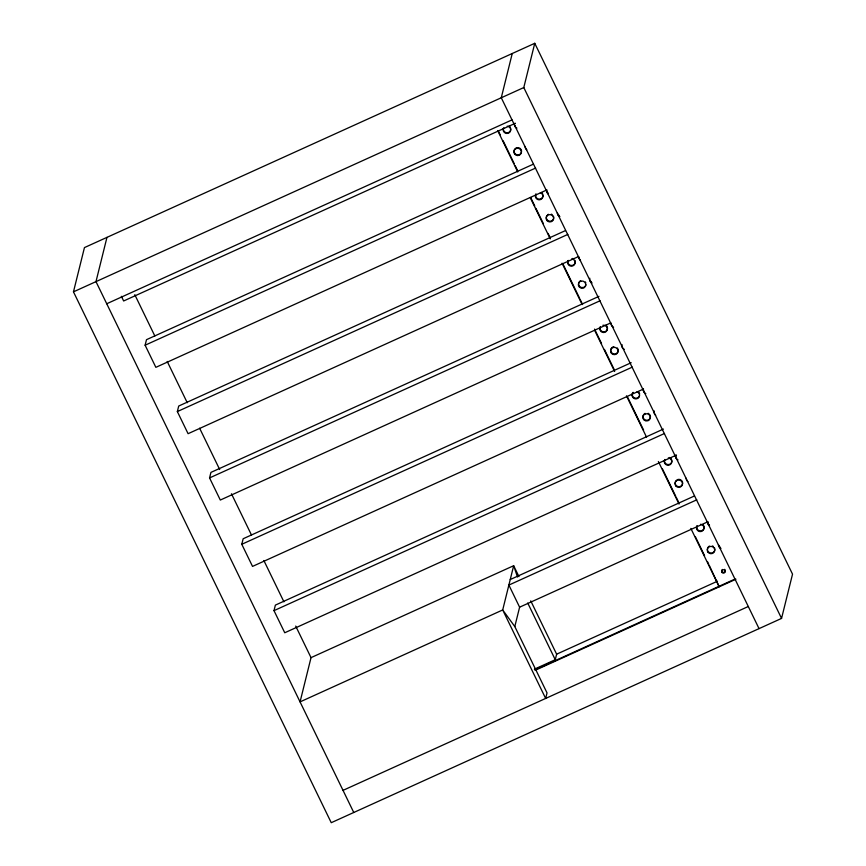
<?xml version="1.0" encoding="UTF-8"?>
<svg xmlns="http://www.w3.org/2000/svg" width="866" height="866" viewBox="0 0 866 866"><rect width="100%" height="100%" fill="white"/><g stroke="black" fill="none" stroke-linecap="round" stroke-linejoin="round"><path stroke-width="1.3" d="M73.469 291.842L84.446 247.589L534.755 43.3L792.531 574.158L781.554 618.411L331.245 822.7L73.469 291.842L523.789 87.553L534.755 43.3M106.962 237.371L95.985 281.623L353.761 812.481M546.359 190.174L155.858 367.336L145.12 345.209L146.495 339.678L533.294 164.204M578.585 256.531L188.084 433.693L177.346 411.567L178.71 406.035L565.52 230.562M610.801 322.888L220.31 500.05L209.561 477.924L210.936 472.392L598.969 296.356M643.027 389.245L252.526 566.407L241.787 544.281L243.162 538.749L631.195 362.713M676.476 455.051L284.752 632.765L274.002 610.638L275.377 605.107L663.41 429.071M311.024 657.64L300.058 701.893L502.702 609.956L513.668 565.704L311.024 657.64L295.707 626.075M512.239 53.519L501.273 97.761L759.038 628.629M514.805 626.551L502.702 609.956L545.656 698.44L547.031 692.908L514.805 626.551L519.611 607.185L508.872 585.07L696.773 499.823M534.376 669.191L555.258 659.719L556.632 654.187L530.739 600.852M645.105 413.374L644.434 413.742A3.745 3.648 13.9 0 0 648.114 420.075L648.97 419.609A3.745 3.648 13.9 0 0 649.684 414.5M106.734 303.75L512.012 119.887M515.367 123.264L123.643 300.978L121.381 296.313M145.12 345.209L535.621 168.058M177.346 411.567L567.836 234.415M209.561 477.924L600.062 300.773M241.787 544.281L632.288 367.13M274.002 610.638L664.503 433.487M510.236 579.538L694.456 495.969M519.611 607.185L707.511 521.938M556.632 654.187L717.513 581.194M534.647 669.948L734.931 579.094M535.708 670.057L735.959 579.213M343.023 790.366L748.3 606.503M523.789 87.553L781.554 618.411M498.47 131.21L500.212 134.793M503.114 140.779L514.144 163.49M515.302 165.882L517.565 170.537M530.696 197.567L534.755 205.935M535.913 208.327L543.469 223.872M548.091 233.409L550.354 238.063M562.911 263.924L579.755 298.597M580.317 299.766L582.58 304.421M594.552 329.091L601.524 343.434M604.425 349.409L614.232 369.609M627.352 396.639L643.611 430.121M662.479 468.971L675.837 496.478M676.411 497.669L678.673 502.323M695.279 536.53L704.567 555.658M707.479 561.633L708.637 564.026M709.2 565.195L719.213 586.812L690.852 528.412M497.69 130.604L517.771 171.966M530.176 197.513L550.267 238.875M562.077 263.21L582.158 304.572M594.563 330.119L614.654 371.482M626.464 395.816L646.556 437.178M658.366 461.502L679.041 504.088M518.961 576.615L513.668 565.704L517.5 577.016M527.73 603.007L555.258 659.719M134.793 294.7L154.83 335.965M167.214 361.458L187.251 402.733M199.624 428.215L219.672 469.491M231.46 493.772L251.497 535.036M263.87 560.529L283.918 601.805M714.526 547.864A3.745 3.648 13.9 0 1 711.343 553.049A3.745 3.648 13.9 0 1 707.619 548.135M708.063 547.29A3.745 3.648 13.9 0 1 709.535 546.078M712.393 545.959A3.745 3.648 13.9 0 1 713.27 546.403M720.285 547.269A3.745 3.648 13.9 0 1 719.029 545.818M703.246 524.937A3.745 3.648 13.9 0 1 701.092 530.88A3.745 3.648 13.9 0 1 696.881 526.008M709.546 525.153A3.745 3.648 13.9 0 1 707.987 522.783M515.486 126.36A3.745 3.648 13.9 0 1 514.956 125.559M510.756 128.504A3.745 3.648 13.9 0 1 507.27 132.779A3.745 3.648 13.9 0 1 503.341 128.796M509.197 126.144A3.745 3.648 13.9 0 1 510.453 127.594M521.191 149.721A3.745 3.648 13.9 0 1 519.124 154.689A3.745 3.648 13.9 0 1 514.209 152.178A3.745 3.648 13.9 0 1 517.132 147.642M518.106 147.61A3.745 3.648 13.9 0 1 519.07 147.815M519.936 148.259A3.745 3.648 13.9 0 1 520.661 148.909M516.915 128.114A3.745 3.648 13.9 0 1 514.642 123.427M507.205 126.155A3.745 3.648 13.9 0 1 510.539 130.755A3.745 3.648 13.9 0 1 505.365 133.104A3.745 3.648 13.9 0 1 503.828 127.681M526.788 149.786A3.745 3.648 13.9 0 1 525.175 146.473M591.402 281.84A3.745 3.648 13.9 0 1 590.136 280.389M585.925 284.741A3.745 3.648 13.9 0 1 584.323 287.036L583.446 287.447A3.745 3.648 13.9 0 1 580.198 280.887M585.384 281.991A3.745 3.648 13.9 0 1 585.806 282.846M574.894 260.309A3.745 3.648 13.9 0 1 571.712 265.494A3.745 3.648 13.9 0 1 567.988 260.579M572.772 258.414A3.745 3.648 13.9 0 1 573.638 258.858M618.162 349.702A3.745 3.648 13.9 0 1 615.163 353.923A3.745 3.648 13.9 0 1 610.801 350.947A3.745 3.648 13.9 0 1 613.799 346.714M617.328 347.98A3.745 3.648 13.9 0 1 617.859 348.792M605.864 325.215A3.745 3.648 13.9 0 1 607.001 330.043A3.745 3.648 13.9 0 1 602.184 331.505A3.745 3.648 13.9 0 1 600.214 326.937M648.147 413.32A3.745 3.648 13.9 0 1 648.991 413.818M639.487 395.816A3.745 3.648 13.9 0 1 634.258 397.797A3.745 3.648 13.9 0 1 632.884 392.45M638.08 391.573A3.745 3.648 13.9 0 1 638.805 392.222M639.335 393.023A3.745 3.648 13.9 0 1 639.638 393.933M644.38 391.789A3.745 3.648 13.9 0 1 643.839 390.988M681.044 480.045A3.745 3.648 13.9 0 1 681.813 485.393A3.745 3.648 13.9 0 1 676.303 485.61A3.745 3.648 13.9 0 1 676.498 480.229M677.309 479.721A3.745 3.648 13.9 0 1 680.178 479.602M671.864 460.29A3.745 3.648 13.9 0 1 668.379 464.566A3.745 3.648 13.9 0 1 664.449 460.582M669.429 457.486A3.745 3.648 13.9 0 1 671.561 459.381M676.595 458.146A3.745 3.648 13.9 0 1 675.761 456.425M548.438 193.367A3.745 3.648 13.9 0 1 546.879 190.996M542.982 194.861A3.745 3.648 13.9 0 1 539.009 199.126A3.745 3.648 13.9 0 1 535.773 194.222M541.412 192.501A3.745 3.648 13.9 0 1 542.679 193.952M548.275 194.027A3.745 3.648 13.9 0 1 546.868 189.784M540.384 192.717A3.745 3.648 13.9 0 1 542.538 197.708A3.745 3.648 13.9 0 1 537.288 199.31A3.745 3.648 13.9 0 1 536.054 194.038M559.176 215.482A3.745 3.648 13.9 0 1 557.92 214.032M553.417 216.078A3.745 3.648 13.9 0 1 549.748 221.241A3.745 3.648 13.9 0 1 546.955 215.493M547.604 214.8A3.745 3.648 13.9 0 1 548.427 214.292M551.285 214.173A3.745 3.648 13.9 0 1 552.162 214.616M559.88 216.587A3.745 3.648 13.9 0 1 557.401 212.83M580.491 260.385A3.745 3.648 13.9 0 1 578.878 257.072M571.647 258.869A3.745 3.648 13.9 0 1 574.981 263.47A3.745 3.648 13.9 0 1 569.806 265.819A3.745 3.648 13.9 0 1 568.269 260.395M592.106 282.944A3.745 3.648 13.9 0 1 589.822 278.257M613.583 327.186A3.745 3.648 13.9 0 1 611.104 323.429M602.898 325.259A3.745 3.648 13.9 0 1 607.304 329.199A3.745 3.648 13.9 0 1 602.325 332.295A3.745 3.648 13.9 0 1 600.495 326.753M624.321 349.301A3.745 3.648 13.9 0 1 623.455 348.857M622.73 348.219A3.745 3.648 13.9 0 1 622.048 344.614M645.809 393.543A3.745 3.648 13.9 0 1 643.525 388.856M637.051 391.789A3.745 3.648 13.9 0 1 639.325 396.487A3.745 3.648 13.9 0 1 634.551 398.652A3.745 3.648 13.9 0 1 632.267 393.965M632.71 393.11A3.745 3.648 13.9 0 1 633.371 392.417M655.681 415.225A3.745 3.648 13.9 0 1 654.274 410.971M678.024 459.9A3.745 3.648 13.9 0 1 675.751 455.213M668.314 457.941A3.745 3.648 13.9 0 1 671.637 462.541A3.745 3.648 13.9 0 1 666.463 464.89A3.745 3.648 13.9 0 1 664.936 459.467M687.896 481.583A3.745 3.648 13.9 0 1 686.283 478.259M709.384 525.814A3.745 3.648 13.9 0 1 707.966 521.57M700.529 524.298A3.745 3.648 13.9 0 1 703.863 528.899A3.745 3.648 13.9 0 1 698.689 531.248A3.745 3.648 13.9 0 1 697.152 525.835M720.988 548.384A3.745 3.648 13.9 0 1 718.509 544.617M725.318 570.9A1.754 1.7 13.9 0 1 722.785 572.253A1.754 1.7 13.9 0 1 722.439 569.438M724.561 569.352A1.754 1.7 13.9 0 1 725.297 570.456M645.127 413.937L644.272 414.403A3.745 3.648 13.9 0 0 647.952 420.746L648.807 420.281A3.745 3.648 13.9 0 0 645.127 413.937M580.913 281.147L580.036 281.547A3.745 3.648 13.9 0 0 583.283 288.107L584.16 287.696A3.745 3.648 13.9 0 0 580.913 281.147M514.805 154.245A3.745 3.648 13.9 0 0 521.18 153.174A3.745 3.648 13.9 0 0 516.97 148.313A3.745 3.648 13.9 0 0 514.805 154.245M547.031 220.603A3.745 3.648 13.9 0 0 553.406 219.531A3.745 3.648 13.9 0 0 549.196 214.671A3.745 3.648 13.9 0 0 547.031 220.603M611.472 353.328A3.745 3.648 13.9 0 0 617.848 352.245A3.745 3.648 13.9 0 0 613.637 347.385A3.745 3.648 13.9 0 0 611.472 353.328M675.913 486.043A3.745 3.648 13.9 0 0 682.289 484.96A3.745 3.648 13.9 0 0 678.078 480.1A3.745 3.648 13.9 0 0 675.913 486.043M708.139 552.4A3.745 3.648 13.9 0 0 714.504 551.317A3.745 3.648 13.9 0 0 710.304 546.457A3.745 3.648 13.9 0 0 708.139 552.4M722.082 572.502A1.754 1.7 13.9 0 0 725.058 572.004A1.754 1.7 13.9 0 0 723.088 569.731A1.754 1.7 13.9 0 0 722.082 572.502"/></g></svg>
